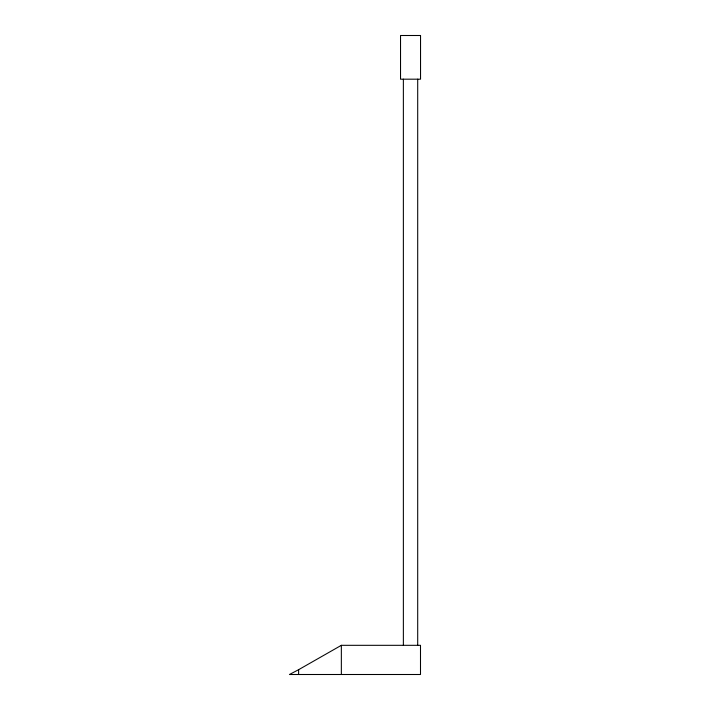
<?xml version="1.0" encoding="UTF-8"?>
<svg xmlns="http://www.w3.org/2000/svg" width="710" height="710" viewBox="0 0 710 710"><rect width="100%" height="100%" fill="white"/><g stroke="black" fill="none" stroke-linecap="round" stroke-linejoin="round"><path stroke-width="1.06" d="M298.617 669.69L341.35 645.319L420.498 645.319L420.498 674.5L289.458 674.5L298.617 669.69L298.617 674.5M417.702 79.183L417.702 645.319M403.369 79.183L403.369 645.319M341.35 645.319L341.35 674.5M420.542 35.5L400.529 35.5L400.529 79.183L420.542 79.183L420.542 35.5"/></g></svg>
